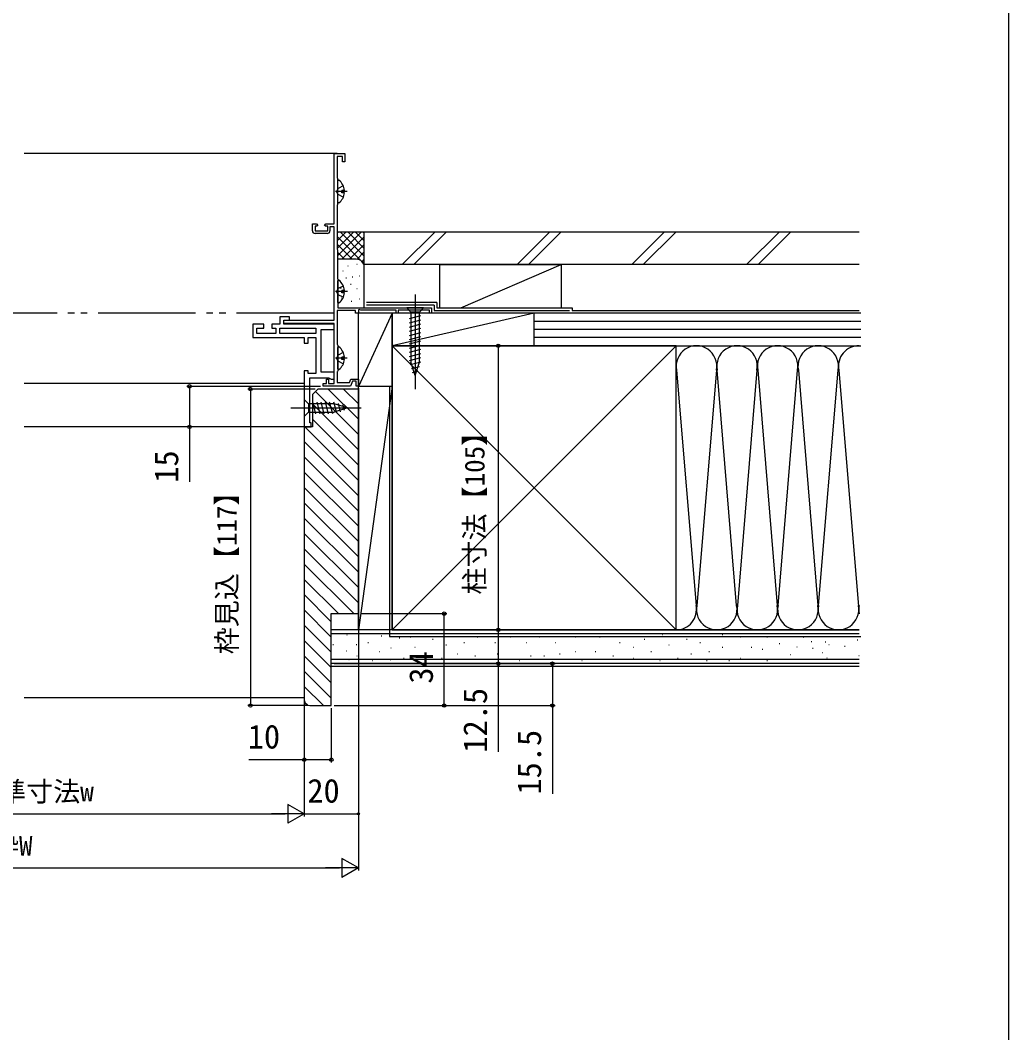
# Model space of a CAD drawing. Units: millimetres, scale not verified. Extents: x -525 to 525, y -784 to 780.
# Drawn here: x 159.6 to 525, y -1.9 to 372.3 of the extents above; entities that cross this region are included whole.
import ezdxf
from ezdxf.enums import TextEntityAlignment as Align

# ---------------------------------------------------------------- set-up
doc = ezdxf.new("R2010")
doc.units = ezdxf.units.MM
doc.header["$LTSCALE"] = 4
doc.linetypes.add('DOUBLE_CHAIN2', pattern=[12.8, 9, -1, 0.6, -0.6, 0.6, -1])
for name, color, linetype in [('0-2_YKK_11', 7, 'Continuous'), ('0-3_YKK_12', 2, 'Continuous'), ('0-4_YKK_13', 4, 'Continuous'), ('0-5_YKK_D', 6, 'Continuous'), ('0-6_YKK_ZWAK', 7, 'Continuous'), ('0-7_YSS_K', 3, 'Continuous'), ('0-8_YSS_KE', 3, 'Continuous')]:
    doc.layers.add(name, color=color, linetype=linetype)
doc.styles.add('ＭＳ ゴシック', font='')
doc.styles.get('ＭＳ ゴシック').set_extended_font_data('MS Gothic')

msp = doc.modelspace()

# ---------------------------------------------------------------- linework, layer by layer
at = {"layer": '0-2_YKK_11'}
msp.add_line((273.052, 293.47), (268.552, 293.47), dxfattribs=at)
for points in [[(267.552, 294.47), (267.552, 296.97), (269.052, 296.97), (269.552, 296.47), (269.252, 296.17), (268.552, 296.17), (268.552, 294.47), (273.252, 294.47), (273.252, 296.17), (272.352, 296.17), (272.052, 296.47), (272.552, 296.97), (275.552, 296.97), (275.551, 322.97), (279.551, 322.97), (279.551, 319.97), (278.751, 319.97), (278.751, 321.97), (276.751, 321.97), (276.751, 314.067), (276.826, 313.869), (276.901, 313.67), (276.902, 304.27), (276.827, 304.072), (276.752, 303.874), (276.752, 287.667), (276.827, 287.469), (276.902, 287.27), (276.903, 265.97)], [(273.553, 239.667), (273.553, 237.97), (275.553, 237.97), (275.553, 260.17), (257.053, 260.17), (257.053, 261.37), (275.553, 261.37), (275.552, 295.97), (274.052, 295.97), (274.052, 294.47)], [(276.903, 265.97), (311.551, 265.971), (311.551, 263.971), (310.851, 263.971), (310.851, 265.071), (299.251, 265.071), (299.251, 263.971), (298.551, 263.971), (298.551, 265.071), (285.453, 265.071), (284.853, 265.417), (284.553, 265.244), (284.553, 263.971), (283.553, 263.971), (283.553, 264.971), (276.753, 264.97), (276.753, 252.527), (276.843, 252.313), (276.903, 252.17), (276.903, 242.67), (276.828, 242.472), (276.753, 242.274), (276.753, 238.37), (281.312, 238.371), (281.785, 239.671), (284.553, 239.671), (284.553, 236.971), (283.753, 236.971), (283.753, 238.871), (282.345, 238.871), (281.653, 236.971), (279.711, 236.97), (279.528, 237.09), (278.978, 237.09), (278.795, 236.97), (271.553, 236.97), (271.553, 237.97), (272.753, 237.97), (272.753, 239.667), (273.553, 239.667)]]:
    msp.add_lwpolyline(points, dxfattribs=at)
for points in [[(264.553, 242.667), (264.554, 221.967), (267.054, 221.967), (267.054, 223.467), (266.554, 223.467), (266.553, 240.167), (273.62, 240.167), (274.053, 239.917), (274.486, 239.667), (275.553, 239.667), (275.553, 242.167), (270.853, 242.167), (270.853, 257.967), (275.553, 257.967), (275.553, 259.967), (256.953, 259.967), (256.953, 261.467), (259.053, 261.467), (259.053, 262.667), (255.553, 262.667), (255.553, 259.967), (252.553, 259.967), (252.553, 258.467), (254.053, 258.467), (254.053, 256.467), (247.053, 256.467), (247.053, 258.467), (249.553, 258.467), (249.553, 259.967), (245.553, 259.967), (245.553, 254.967), (264.553, 254.967), (264.553, 252.967), (265.953, 252.967), (265.953, 254.967), (268.853, 254.967), (268.853, 241.667), (265.953, 241.667), (265.953, 242.667)], [(255.553, 258.467), (268.853, 258.467), (268.853, 256.467), (255.553, 256.467)]]:
    msp.add_lwpolyline(points, close=True, dxfattribs=at)
for centre, start, end in [((268.552, 294.47), 180.00158, 270.00156), ((273.052, 294.47), 270.00158, 0.00156)]:
    msp.add_arc(centre, 1, start, end, dxfattribs=at)
at = {"layer": '0-3_YKK_12'}
for p, q in [((276.753, 322.967), (161.054, 322.967)), ((264.553, 237.964), (161.054, 237.964)), ((267.552, 221.964), (161.054, 221.964))]:
    msp.add_line(p, q, dxfattribs=at)
at = {"layer": '0-3_YKK_12', "linetype": 'DOUBLE_CHAIN2'}
msp.add_line((275.553, 263.967), (43.556, 263.967), dxfattribs=at)
at = {"layer": '0-4_YKK_13'}
for p, q in [((276.903, 304.994), (276.903, 312.946)), ((278.98, 311.045), (277.114, 310.115)), ((280.403, 308.97), (276.133, 308.97)), ((277.114, 310.115), (276.505, 308.97)), ((279.386, 309.395), (278.503, 309.395)), ((273.345, 295.432), (273.12, 295.657)), ((276.903, 267.994), (276.903, 275.946)), ((278.98, 274.045), (277.114, 273.115)), ((280.403, 271.97), (276.133, 271.97)), ((277.114, 273.115), (276.505, 271.97)), ((279.386, 272.395), (278.503, 272.395)), ((305.551, 270.967), (305.551, 235.967)), ((308.651, 265.967), (302.451, 265.967)), ((302.451, 265.967), (304.001, 264.417)), ((308.651, 265.967), (307.101, 264.417)), ((303.451, 261.991), (307.651, 263.116)), ((304.001, 264.417), (304.001, 245.883)), ((307.101, 264.417), (304.001, 264.417)), ((307.101, 245.883), (307.101, 264.417)), ((249.451, 258.894), (249.353, 258.993)), ((303.451, 260.438), (307.651, 261.563)), ((303.451, 258.885), (307.651, 260.01)), ((303.451, 257.332), (307.651, 258.457)), ((303.451, 255.779), (307.651, 256.904)), ((303.451, 254.226), (307.651, 255.351)), ((276.903, 243.384), (276.903, 251.336)), ((303.451, 252.673), (307.651, 253.799)), ((303.451, 251.12), (307.651, 252.246)), ((280.403, 247.36), (276.133, 247.36)), ((277.114, 248.505), (276.505, 247.36)), ((278.98, 249.435), (277.114, 248.505)), ((279.386, 247.785), (278.503, 247.785)), ((303.451, 249.567), (307.651, 250.693)), ((303.451, 248.014), (307.651, 249.14)), ((303.451, 246.461), (307.651, 247.587)), ((303.71, 244.978), (307.651, 246.034)), ((305.551, 240.967), (304.001, 245.883)), ((304.161, 243.546), (307.197, 244.359)), ((305.551, 240.967), (307.101, 245.883)), ((304.613, 242.114), (306.662, 242.663)), ((264.553, 232.064), (264.553, 225.864)), ((264.553, 232.064), (266.103, 230.514)), ((259.553, 228.964), (285.553, 228.964)), ((275.637, 230.514), (266.103, 230.514)), ((266.103, 230.514), (266.103, 227.414)), ((268.847, 226.864), (267.721, 231.064)), ((270.399, 226.864), (269.274, 231.064)), ((271.952, 226.864), (270.827, 231.064)), ((273.505, 226.864), (272.38, 231.064)), ((275.058, 226.864), (273.933, 231.064)), ((276.542, 227.123), (275.486, 231.064)), ((280.553, 228.964), (275.637, 230.514)), ((280.553, 228.964), (275.637, 227.414)), ((277.974, 227.574), (277.16, 230.61)), ((279.406, 228.026), (278.856, 230.076)), ((264.553, 225.864), (266.103, 227.414)), ((266.103, 227.414), (275.637, 227.414))]:
    msp.add_line(p, q, dxfattribs=at)
for points in [[(278.98, 306.895), (277.114, 307.825), (276.505, 308.97)], [(279.386, 308.545), (278.503, 308.545), (278.503, 309.395)], [(278.98, 269.895), (277.114, 270.825), (276.505, 271.97)], [(279.386, 271.545), (278.503, 271.545), (278.503, 272.395)], [(278.98, 245.285), (277.114, 246.215), (276.505, 247.36)], [(279.386, 246.935), (278.503, 246.935), (278.503, 247.785)]]:
    msp.add_lwpolyline(points, dxfattribs=at)
for centre, radius, start, end in [((277.177, 312.946), 0.274, 52.28591, 180), ((274.103, 308.97), 5.3, 4.59941, 52.28591), ((274.103, 308.97), 5.3, 307.71409, 355.40059), ((277.177, 304.994), 0.274, 180, 307.71409), ((277.177, 275.946), 0.274, 52.28591, 180), ((274.103, 271.97), 5.3, 4.59941, 52.28591), ((274.103, 271.97), 5.3, 307.71409, 355.40059), ((277.177, 267.994), 0.274, 180, 307.71409), ((277.177, 251.336), 0.274, 52.28591, 180), ((274.103, 247.36), 5.3, 4.59941, 52.28591), ((277.177, 243.384), 0.274, 180, 307.71409), ((274.103, 247.36), 5.3, 307.71409, 355.40059)]:
    msp.add_arc(centre, radius, start, end, dxfattribs=at)
at = {"layer": '0-5_YKK_D'}
for p, q in [((324.303, 251.966), (337.267, 251.966)), ((336.267, 251.966), (336.267, 146.966)), ((270.553, 236.967), (221.116, 236.967)), ((268.552, 235.964), (243.644, 235.964)), ((244.644, 235.964), (244.644, 118.964)), ((284.552, 236.267), (284.552, 77.965)), ((263.553, 221.965), (221.116, 221.965)), ((264.553, 221.464), (264.553, 77.965)), ((264.553, 221.464), (264.553, 77.965)), ((284.552, 151.964), (284.552, 57.965)), ((285.552, 152.964), (317.267, 152.964)), ((316.267, 118.964), (316.267, 152.964)), ((298.053, 146.966), (337.267, 146.966)), ((298.053, 146.966), (337.267, 146.966)), ((275.552, 134.466), (337.267, 134.466)), ((275.552, 134.466), (357.267, 134.466)), ((264.552, 119.964), (264.552, 97.964)), ((265.552, 118.964), (243.644, 118.964)), ((274.552, 117.964), (274.552, 97.964)), ((275.552, 118.964), (357.267, 118.964)), ((275.552, 118.964), (317.267, 118.964)), ((264.553, 78.965), (258.49, 82.465)), ((258.49, 82.465), (258.49, 75.465)), ((61.556, 78.965), (257.553, 78.965)), ((264.553, 78.965), (252.428, 78.965)), ((264.553, 78.965), (258.49, 75.465)), ((264.553, 78.965), (284.552, 78.965)), ((284.552, 58.965), (278.49, 62.465)), ((278.49, 62.465), (278.49, 55.465)), ((41.557, 58.965), (277.552, 58.965)), ((284.552, 58.965), (272.428, 58.965)), ((284.552, 58.965), (278.49, 55.465))]:
    msp.add_line(p, q, dxfattribs=at)
for points in [[(222.116, 236.967), (222.116, 221.965), (222.116, 201.687)], [(336.267, 146.966), (336.267, 134.466), (336.267, 101.916)], [(356.267, 134.466), (356.267, 118.964), (356.267, 86.414)], [(274.552, 98.964), (264.552, 98.964), (244.002, 98.964)]]:
    msp.add_lwpolyline(points, dxfattribs=at)
for centre, radius in [((336.267, 251.966), 0.637), ((222.116, 236.967), 0.637), ((244.644, 235.964), 0.637), ((222.116, 221.965), 0.637), ((316.267, 152.964), 0.637), ((336.267, 146.966), 0.637), ((336.267, 146.966), 0.637), ((336.267, 134.466), 0.637), ((356.267, 134.466), 0.637), ((244.644, 118.964), 0.637), ((316.267, 118.964), 0.637), ((356.267, 118.964), 0.637), ((264.552, 98.964), 0.637), ((274.552, 98.964), 0.637), ((284.552, 78.965), 0.425)]:
    msp.add_circle(centre, radius, dxfattribs=at)
at = {"layer": '0-6_YKK_ZWAK'}
msp.add_lwpolyline([(-525, -783.5), (525, -783.5), (525, 746.5)], dxfattribs=at)
at = {"layer": '0-7_YSS_K'}
for p, q in [((286.754, 293.966), (276.953, 293.966)), ((276.953, 285.308), (285.612, 293.966)), ((276.953, 288.136), (282.783, 293.966)), ((276.953, 290.964), (279.955, 293.966)), ((276.953, 293.793), (277.126, 293.966)), ((276.953, 292.081), (286.754, 282.28)), ((277.896, 293.966), (286.754, 285.108)), ((278.44, 283.966), (286.754, 292.28)), ((280.724, 293.966), (286.754, 287.937)), ((283.553, 293.966), (286.754, 290.765)), ((286.381, 293.966), (286.754, 293.594)), ((286.754, 280.966), (286.754, 293.966)), ((300.796, 281.966), (312.796, 293.966)), ((317.038, 293.966), (305.038, 281.966)), ((343.222, 281.966), (355.222, 293.966)), ((347.465, 281.966), (359.465, 293.966)), ((385.649, 281.966), (397.649, 293.966)), ((389.891, 281.966), (401.891, 293.966)), ((428.075, 281.966), (440.075, 293.966)), ((432.318, 281.966), (444.318, 293.966)), ((276.953, 289.253), (282.239, 283.966)), ((281.268, 283.966), (286.754, 289.452)), ((276.953, 286.424), (279.411, 283.966)), ((284.079, 283.949), (286.754, 286.623)), ((283.754, 283.966), (276.953, 283.966)), ((280.611, 281.471), (280.811, 281.471)), ((283.949, 282.139), (284.149, 282.139)), ((285.959, 283), (286.754, 283.795)), ((286.754, 265.969), (286.754, 280.966)), ((314.554, 281.964), (314.554, 265.966)), ((314.554, 281.964), (359.554, 281.964)), ((322.388, 265.966), (359.554, 281.964)), ((359.554, 281.964), (359.554, 265.964)), ((278.754, 279.64), (278.954, 279.64)), ((279.943, 277.131), (280.143, 277.131)), ((282.28, 277.465), (282.48, 277.465)), ((284.95, 277.799), (285.15, 277.799)), ((277.97, 273.211), (278.17, 273.211)), ((281.677, 274.672), (281.877, 274.672)), ((278.274, 269.618), (278.474, 269.618)), ((280.277, 272.124), (280.477, 272.124)), ((283.949, 273.126), (284.149, 273.126)), ((281.946, 268.452), (282.146, 268.452)), ((284.95, 269.284), (285.15, 269.284)), ((297.053, 263.966), (284.553, 263.966)), ((284.553, 236.966), (284.553, 263.966)), ((297.053, 263.966), (284.553, 236.966)), ((297.053, 236.966), (297.053, 263.966)), ((349.553, 263.966), (297.053, 251.966)), ((349.553, 251.966), (349.553, 263.966)), ((470.375, 263.966), (349.553, 263.966)), ((470.375, 260.966), (349.553, 260.966)), ((470.375, 257.966), (349.553, 257.966)), ((470.375, 254.966), (349.553, 254.966)), ((297.053, 146.966), (402.053, 251.966)), ((297.053, 251.966), (402.053, 146.966)), ((349.553, 251.966), (470.375, 251.966)), ((402.053, 251.966), (469.712, 251.966)), ((402.211, 242.935), (409.395, 155.998)), ((416.895, 242.935), (409.711, 155.998)), ((424.395, 155.998), (417.211, 242.935)), ((431.895, 242.935), (424.711, 155.998)), ((432.211, 242.935), (439.395, 155.998)), ((439.711, 155.998), (446.895, 242.935)), ((447.211, 242.935), (454.395, 155.998)), ((454.711, 155.998), (461.895, 242.935)), ((462.211, 242.935), (469.547, 154.161)), ((284.552, 224.826), (273.414, 235.964)), ((284.552, 230.483), (279.071, 235.964)), ((297.053, 236.966), (284.553, 236.966)), ((297.053, 236.966), (284.553, 236.966)), ((284.553, 146.966), (284.553, 236.966)), ((297.053, 236.966), (284.553, 146.966)), ((297.053, 146.966), (297.053, 236.966)), ((284.552, 219.169), (268.655, 235.067)), ((284.552, 213.512), (267.552, 230.512)), ((284.552, 207.856), (267.552, 224.856)), ((284.552, 202.199), (264.787, 221.964)), ((284.552, 196.542), (264.552, 216.542)), ((284.552, 190.885), (264.552, 210.885)), ((284.552, 185.228), (264.552, 205.228)), ((284.552, 179.571), (264.552, 199.571)), ((284.552, 173.914), (264.552, 193.914)), ((284.552, 168.258), (264.552, 188.258)), ((284.552, 162.601), (264.552, 182.601)), ((284.552, 156.944), (264.552, 176.944)), ((282.875, 152.964), (264.552, 171.287)), ((277.218, 152.964), (264.552, 165.63)), ((274.552, 149.973), (264.552, 159.973)), ((274.552, 144.316), (264.552, 154.316)), ((469.712, 156.006), (469.711, 155.998)), ((274.552, 138.66), (264.552, 148.66)), ((297.053, 146.966), (284.553, 146.966)), ((402.053, 146.966), (469.712, 146.966)), ((274.552, 133.003), (264.552, 143.003)), ((469.711, 145.466), (274.552, 145.466)), ((280.236, 145.137), (280.436, 145.137)), ((288.092, 142.252), (288.292, 142.252)), ((293.033, 144.747), (293.233, 144.747)), ((299.66, 143.967), (299.86, 143.967)), ((303.751, 144.401), (303.951, 144.401)), ((311.992, 143.576), (312.192, 143.576)), ((323.531, 142.252), (323.731, 142.252)), ((328.476, 144.401), (328.676, 144.401)), ((335, 142.252), (335.2, 142.252)), ((340.769, 144.401), (340.969, 144.401)), ((346.538, 142.252), (346.738, 142.252)), ((351.483, 144.401), (351.683, 144.401)), ((357.253, 142.252), (357.452, 142.252)), ((364.67, 144.401), (364.87, 144.401)), ((373.736, 144.401), (373.936, 144.401)), ((381.153, 142.252), (381.353, 142.252)), ((390.219, 143.576), (390.419, 143.576)), ((396.812, 145.225), (397.012, 145.225)), ((405.878, 143.576), (406.078, 143.576)), ((410.823, 142.252), (411.023, 142.252)), ((419.064, 145.225), (419.264, 145.225)), ((425.658, 144.401), (425.858, 144.401)), ((435.548, 144.401), (435.748, 144.401)), ((448.936, 144.249), (449.136, 144.249)), ((452.011, 142.71), (452.211, 142.71)), ((457.115, 142.496), (457.315, 142.496)), ((468.955, 143.294), (469.155, 143.294)), ((275.169, 141.518), (275.369, 141.518)), ((280.007, 139.18), (280.207, 139.18)), ((283.744, 141.518), (283.944, 141.518)), ((292.213, 138.956), (292.413, 138.956)), ((296.541, 140.349), (296.741, 140.349)), ((305.399, 140.604), (305.599, 140.604)), ((316.937, 141.428), (317.137, 141.428)), ((364.67, 138.956), (364.87, 138.956)), ((372.087, 138.956), (372.287, 138.956)), ((386.098, 140.604), (386.298, 140.604)), ((392.691, 138.956), (392.891, 138.956)), ((399.285, 141.428), (399.485, 141.428)), ((414.12, 138.956), (414.32, 138.956)), ((419.064, 140.604), (419.264, 140.604)), ((429.779, 140.604), (429.979, 140.604)), ((433.899, 139.78), (434.099, 139.78)), ((440.171, 141.912), (440.371, 141.912)), ((446.598, 140.744), (446.798, 140.744)), ((452.441, 140.159), (452.641, 140.159)), ((456.101, 138.62), (456.301, 138.62)), ((458.438, 141.541), (458.638, 141.541)), ((464.281, 140.957), (464.481, 140.957)), ((274.552, 127.346), (264.552, 137.346)), ((469.711, 135.966), (274.552, 135.966)), ((281.015, 136.061), (281.215, 136.061)), ((283.971, 137.307), (284.171, 137.307)), ((289.74, 135.659), (289.94, 135.659)), ((296.352, 136.061), (296.552, 136.061)), ((301.278, 136.483), (301.478, 136.483)), ((307.047, 137.307), (307.247, 137.307)), ((315.289, 136.483), (315.489, 136.483)), ((321.058, 138.131), (321.258, 138.131)), ((327.651, 137.307), (327.851, 137.307)), ((335.824, 138.131), (336.024, 138.131)), ((344.066, 135.659), (344.266, 135.659)), ((348.187, 137.307), (348.387, 137.307)), ((353.132, 137.307), (353.332, 137.307)), ((358.901, 138.131), (359.101, 138.131)), ((367.142, 135.659), (367.342, 135.659)), ((378.681, 137.307), (378.881, 137.307)), ((386.098, 136.483), (386.298, 136.483)), ((395.988, 135.659), (396.188, 135.659)), ((402.581, 136.483), (402.781, 136.483)), ((407.526, 138.131), (407.726, 138.131)), ((413.295, 135.659), (413.495, 135.659)), ((421.537, 135.659), (421.737, 135.659)), ((425.658, 136.483), (425.858, 136.483)), ((435.548, 135.659), (435.748, 135.659)), ((444.261, 137.822), (444.461, 137.822)), ((457.7, 136.654), (457.9, 136.654)), ((469.539, 137.452), (469.739, 137.452)), ((274.552, 121.689), (264.552, 131.689)), ((469.711, 133.466), (274.552, 133.466)), ((271.62, 118.964), (264.552, 126.032)), ((161.054, 121.965), (264.553, 121.965)), ((265.827, 119.1), (264.688, 120.239))]:
    msp.add_line(p, q, dxfattribs=at)
msp.add_lwpolyline([(349.553, 251.966), (349.553, 263.966), (297.053, 263.966), (297.053, 251.966)], close=True, dxfattribs=at)
for centre, radius, start, end in [((283.754, 280.966), 3, 0, 90), ((409.553, 244.466), 7.5, 348.21649, 191.78353), ((424.553, 244.466), 7.5, 348.21649, 191.78353), ((439.553, 244.466), 7.5, 348.21649, 191.78353), ((454.553, 244.466), 7.5, 348.21648, 191.78353), ((469.553, 244.466), 7.5, 88.78703, 191.78353), ((402.053, 154.466), 7.5, 270, 11.78354), ((417.053, 154.466), 7.5, 168.21646, 11.78354), ((432.053, 154.466), 7.5, 168.21646, 11.78354), ((447.053, 154.466), 7.5, 168.21646, 11.78354), ((462.053, 154.466), 7.5, 168.21646, 11.78364), ((477.053, 154.466), 7.5, 168.21646, 191.81011)]:
    msp.add_arc(centre, radius, start, end, dxfattribs=at)
at = {"layer": '0-8_YSS_KE'}
for p, q in [((469.712, 293.966), (286.754, 293.966)), ((313.554, 267.971), (287.554, 267.971)), ((312.554, 266.971), (287.554, 266.971)), ((363.554, 265.966), (363.554, 264.966)), ((363.554, 264.966), (469.712, 264.966)), ((296.053, 236.966), (296.053, 144.466)), ((264.552, 221.964), (264.552, 120.964)), ((469.711, 146.966), (274.552, 146.966)), ((274.552, 134.466), (274.552, 146.966)), ((296.053, 144.466), (470.337, 144.466)), ((469.711, 134.466), (274.552, 134.466))]:
    msp.add_line(p, q, dxfattribs=at)
for points in [[(469.712, 281.966), (286.754, 281.966), (286.754, 293.966)], [(312.554, 266.971), (312.554, 264.966), (362.554, 264.966)], [(313.554, 267.971), (313.554, 265.966), (363.554, 265.966)], [(266.552, 118.964), (274.552, 118.964), (274.552, 152.964), (284.552, 152.964), (284.552, 235.964), (269.552, 235.964), (267.552, 233.964), (267.552, 221.964), (264.552, 221.964)]]:
    msp.add_lwpolyline(points, dxfattribs=at)
msp.add_lwpolyline([(402.053, 146.966), (402.053, 251.966), (297.053, 251.966), (297.053, 146.966)], close=True, dxfattribs=at)
msp.add_arc((266.552, 120.964), 2, 180.00001, 269.99999, dxfattribs=at)

# ---------------------------------------------------------------- texts
at = {"layer": '0-5_YKK_D', "style": 'ＭＳ ゴシック'}
for s, height, p in [('柱寸法【105】', 7.331, (333.403, 160.006)), ('15', 8.798, (220.616, 201.346)), ('枠見込【117】', 7.331, (241.78, 137.947)), ('34', 8.798, (314.767, 127.066)), ('12.5', 8.798, (334.767, 101.575)), ('15.5', 8.798, (354.767, 86.073))]:
    msp.add_text(s, height=height, rotation=90, dxfattribs=at).set_placement(p, align=Align.BOTTOM_LEFT)
for s, height, p in [('10', 8.798, (243.661, 100.464)), ('サッシ内法基準寸法w', 7.331, (91.742, 81.328)), ('20', 8.798, (265.689, 80.465)), ('窓枠W', 7.331, (139.1, 61.271))]:
    msp.add_text(s, height=height, dxfattribs=at).set_placement(p, align=Align.BOTTOM_LEFT)

doc.saveas('drawing.dxf')
